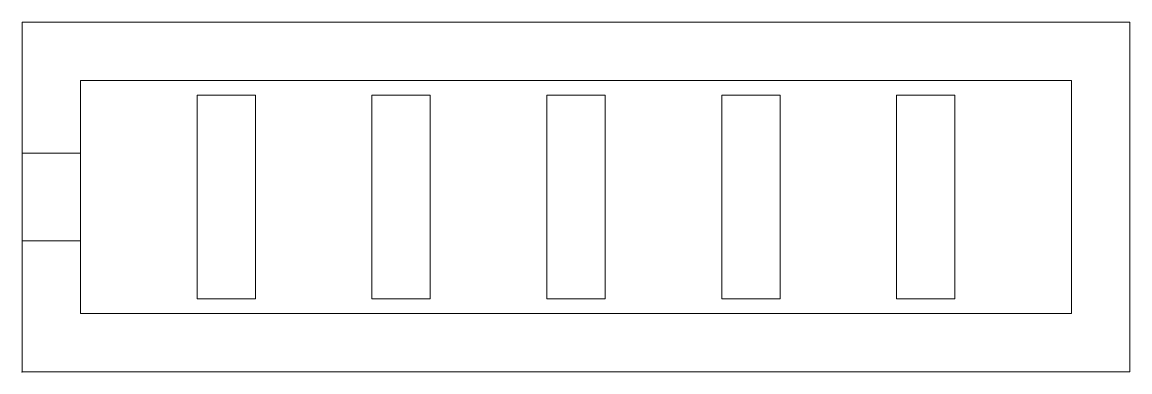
# Model space of a CAD drawing. Header units: millimetres. Extents: x 0 to 38, y 0 to 12.
import ezdxf

# ---------------------------------------------------------------- set-up
doc = ezdxf.new("R2010")
doc.units = ezdxf.units.MM
doc.layers.add('1', color=7, linetype='CONTINUOUS', true_color=0xffffff)
doc.layers.add('61', color=7, linetype='CONTINUOUS', true_color=0xffffff)

msp = doc.modelspace()

# ---------------------------------------------------------------- linework, layer by layer
at = {"layer": '1', "color": 252, "linetype": 'Continuous', "lineweight": 13}
for p, q in [((0, 12), (0, 0)), ((38, 12), (0, 12)), ((38, 0), (38, 12)), ((38, 0), (38, 12)), ((2, 10), (36, 10)), ((2, 2), (2, 10)), ((36, 10), (36, 2)), ((36, 10), (36, 2)), ((30, 9.5), (30, 2.5)), ((30, 9.5), (30, 2.5)), ((30, 9.5), (32, 9.5)), ((32, 2.5), (32, 9.5)), ((6, 9.5), (6, 2.5)), ((6, 9.5), (8, 9.5)), ((8, 2.5), (8, 9.5)), ((8, 2.5), (8, 9.5)), ((12, 9.5), (12, 2.5)), ((12, 9.5), (14, 9.5)), ((14, 2.5), (14, 9.5)), ((14, 2.5), (14, 9.5)), ((18, 9.5), (18, 2.5)), ((18, 9.5), (18, 2.5)), ((18, 9.5), (20, 9.5)), ((20, 2.5), (20, 9.5)), ((20, 2.5), (20, 9.5)), ((24, 9.5), (24, 2.5)), ((24, 9.5), (24, 2.5)), ((24, 9.5), (26, 9.5)), ((26, 2.5), (26, 9.5)), ((26, 2.5), (26, 9.5)), ((32, 2.5), (32, 9.5)), ((2, 7.5), (0, 7.5)), ((0, 4.5), (2, 4.5)), ((8, 2.5), (6, 2.5)), ((14, 2.5), (12, 2.5)), ((20, 2.5), (18, 2.5)), ((26, 2.5), (24, 2.5)), ((32, 2.5), (30, 2.5)), ((36, 2), (2, 2)), ((0, 0), (38, 0))]:
    msp.add_line(p, q, dxfattribs=at)
at = {"layer": '61', "color": 23, "linetype": 'Continuous', "lineweight": 18}
msp.add_point((0, 0), dxfattribs=at)

doc.saveas('drawing.dxf')
